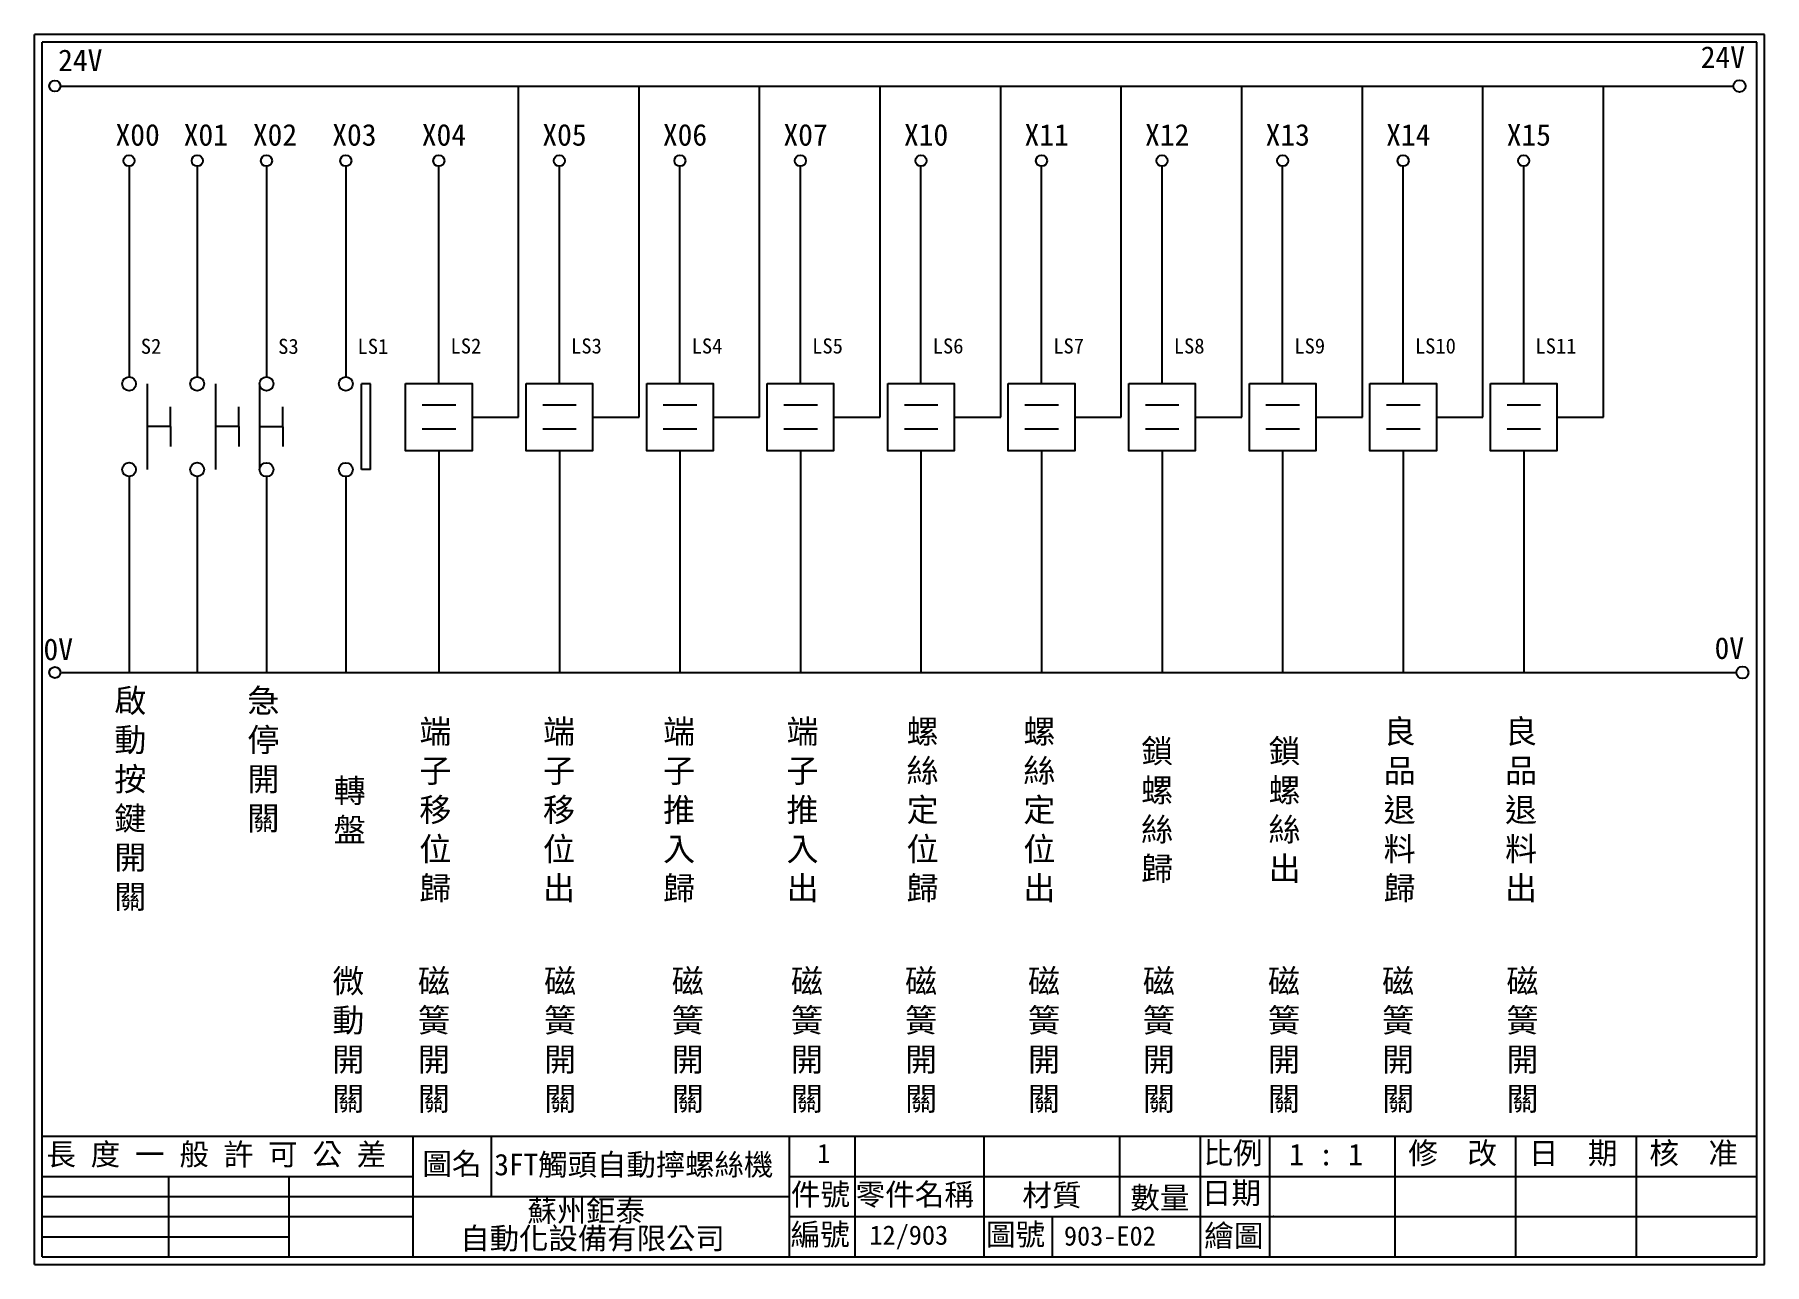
# Model space of a CAD drawing. Extents: x 1092 to 1379, y 1199 to 1403.
import ezdxf

# ---------------------------------------------------------------- set-up
doc = ezdxf.new("R2010")
doc.units = 0
doc.layers.get('0').update_dxf_attribs({"linetype": 'CONTINUOUS'})
for name, color, linetype in [('圖框層', 7, 'CONTINUOUS'), ('文字層', 4, 'CONTINUOUS'), ('標尺寸層', 3, 'CONTINUOUS')]:
    doc.layers.add(name, color=color, linetype=linetype)
doc.styles.add('CNS', font='romanc.shx', dxfattribs={"bigfont": 'chineset.shx'})
doc.styles.add('STSL', font='KAIU.TTF')

msp = doc.modelspace()

# ---------------------------------------------------------------- linework, layer by layer
for p, q in [((1171.92, 1339.41), (1171.92, 1394.32)), ((1191.92, 1339.41), (1191.92, 1394.32)), ((1211.92, 1339.41), (1211.92, 1394.32)), ((1231.92, 1339.41), (1231.92, 1394.32)), ((1251.92, 1339.41), (1251.92, 1394.32)), ((1271.92, 1339.41), (1271.92, 1394.32)), ((1291.92, 1339.41), (1291.92, 1394.32)), ((1311.92, 1339.41), (1311.92, 1394.32)), ((1331.92, 1339.41), (1331.92, 1394.32)), ((1351.92, 1339.41), (1351.92, 1394.32)), ((1158.69, 1344.99), (1158.69, 1381.01)), ((1178.69, 1344.99), (1178.69, 1381.01)), ((1198.69, 1344.99), (1198.69, 1381.01)), ((1218.69, 1344.99), (1218.69, 1381.01)), ((1238.69, 1344.99), (1238.69, 1381.01)), ((1258.69, 1344.99), (1258.69, 1381.01)), ((1278.69, 1344.99), (1278.69, 1381.01)), ((1298.69, 1344.99), (1298.69, 1381.01)), ((1318.69, 1344.99), (1318.69, 1381.01)), ((1338.69, 1344.99), (1338.69, 1381.01)), ((1147.37, 1344.94), (1145.87, 1344.94)), ((1114.18, 1337.83), (1114.18, 1341.14)), ((1125.49, 1337.83), (1125.49, 1341.14)), ((1132.81, 1337.82), (1132.81, 1341.13)), ((1114.18, 1337.83), (1114.18, 1334.52)), ((1125.49, 1337.83), (1125.49, 1334.52)), ((1132.81, 1337.82), (1132.81, 1334.51)), ((1164.2, 1339.41), (1171.92, 1339.41)), ((1184.2, 1339.41), (1191.92, 1339.41)), ((1204.2, 1339.41), (1211.92, 1339.41)), ((1224.2, 1339.41), (1231.92, 1339.41)), ((1244.2, 1339.41), (1251.92, 1339.41)), ((1264.2, 1339.41), (1271.92, 1339.41)), ((1284.2, 1339.41), (1291.92, 1339.41)), ((1304.2, 1339.41), (1311.92, 1339.41)), ((1324.2, 1339.41), (1331.92, 1339.41)), ((1344.2, 1339.41), (1351.92, 1339.41)), ((1158.69, 1333.83), (1158.69, 1297.06)), ((1178.69, 1333.83), (1178.69, 1297.06)), ((1198.69, 1333.83), (1198.69, 1297.06)), ((1218.69, 1333.83), (1218.69, 1297.06)), ((1238.69, 1333.83), (1238.69, 1297.06)), ((1258.69, 1333.83), (1258.69, 1297.06)), ((1278.69, 1333.83), (1278.69, 1297.06)), ((1298.69, 1333.83), (1298.69, 1297.06)), ((1318.69, 1333.83), (1318.69, 1297.06)), ((1338.69, 1333.83), (1338.69, 1297.06)), ((1147.37, 1330.7), (1145.87, 1330.7))]:
    msp.add_line(p, q)
for points in [[(1153.18, 1344.99), (1164.2, 1344.99), (1164.2, 1333.83), (1153.18, 1333.83)], [(1173.18, 1344.99), (1184.2, 1344.99), (1184.2, 1333.83), (1173.18, 1333.83)], [(1193.18, 1344.99), (1204.2, 1344.99), (1204.2, 1333.83), (1193.18, 1333.83)], [(1213.18, 1344.99), (1224.2, 1344.99), (1224.2, 1333.83), (1213.18, 1333.83)], [(1233.18, 1344.99), (1244.2, 1344.99), (1244.2, 1333.83), (1233.18, 1333.83)], [(1253.18, 1344.99), (1264.2, 1344.99), (1264.2, 1333.83), (1253.18, 1333.83)], [(1273.18, 1344.99), (1284.2, 1344.99), (1284.2, 1333.83), (1273.18, 1333.83)], [(1293.18, 1344.99), (1304.2, 1344.99), (1304.2, 1333.83), (1293.18, 1333.83)], [(1313.18, 1344.99), (1324.2, 1344.99), (1324.2, 1333.83), (1313.18, 1333.83)], [(1333.18, 1344.99), (1344.2, 1344.99), (1344.2, 1333.83), (1333.18, 1333.83)]]:
    msp.add_lwpolyline(points, close=True)
for centre in [(1374.5, 1394.32), (1374.98, 1297.06)]:
    msp.add_circle(centre, 1)
at = {"layer": '圖框層', "color": 7}
for p, q in [((1378.63, 1402.85), (1091.63, 1402.85)), ((1091.63, 1198.88), (1091.63, 1402.85)), ((1377.38, 1401.6), (1092.88, 1401.6)), ((1092.88, 1200.13), (1092.88, 1401.6)), ((1377.38, 1200.13), (1377.38, 1401.6)), ((1378.63, 1198.88), (1378.63, 1402.85)), ((1092.88, 1220.13), (1203.36, 1220.13)), ((1154.42, 1200.13), (1154.42, 1220.13)), ((1167.45, 1210.13), (1167.45, 1220.13)), ((1203.36, 1220.13), (1377.38, 1220.13)), ((1216.9, 1200.13), (1216.9, 1220.13)), ((1227.78, 1200.13), (1227.78, 1220.13)), ((1249.2, 1200.13), (1249.2, 1220.13)), ((1271.68, 1206.8), (1271.68, 1220.13)), ((1285.09, 1200.13), (1285.09, 1220.13)), ((1296.57, 1200.13), (1296.57, 1220.13)), ((1317.38, 1200.13), (1317.38, 1220.13)), ((1337.38, 1200.13), (1337.38, 1220.13)), ((1357.38, 1200.13), (1357.38, 1220.13)), ((1092.88, 1213.46), (1154.42, 1213.46)), ((1113.92, 1200.13), (1113.92, 1213.46)), ((1133.86, 1200.13), (1133.86, 1213.46)), ((1216.9, 1213.46), (1377.38, 1213.46)), ((1092.88, 1210.13), (1156.91, 1210.13)), ((1156.91, 1210.13), (1216.9, 1210.13)), ((1092.88, 1206.8), (1154.42, 1206.8)), ((1216.9, 1206.8), (1377.38, 1206.8)), ((1260.51, 1200.13), (1260.51, 1206.8)), ((1092.88, 1203.47), (1133.86, 1203.47)), ((1092.88, 1200.13), (1377.38, 1200.13)), ((1091.63, 1198.88), (1378.63, 1198.88))]:
    msp.add_line(p, q, dxfattribs=at)
at = {"layer": '圖框層', "color": 4}
msp.add_point((1297.17, 1206.8), dxfattribs=at)
at = {"layer": '標尺寸層', "color": 7}
for p, q in [((1095.91, 1394.32), (1373.5, 1394.32)), ((1107.3, 1381.01), (1107.3, 1346.09)), ((1118.61, 1381.01), (1118.61, 1346.09)), ((1130.1, 1381.01), (1130.1, 1346.09)), ((1143.26, 1381.01), (1143.26, 1346.09)), ((1110.31, 1344.94), (1110.31, 1330.71)), ((1121.62, 1344.94), (1121.62, 1330.71)), ((1128.94, 1344.94), (1128.94, 1330.7)), ((1145.87, 1330.7), (1145.87, 1344.94)), ((1147.37, 1330.7), (1147.37, 1344.94)), ((1155.93, 1341.44), (1161.5, 1341.44)), ((1175.93, 1341.44), (1181.5, 1341.44)), ((1195.93, 1341.44), (1201.5, 1341.44)), ((1215.93, 1341.44), (1221.5, 1341.44)), ((1235.93, 1341.44), (1241.5, 1341.44)), ((1255.93, 1341.44), (1261.5, 1341.44)), ((1275.93, 1341.44), (1281.5, 1341.44)), ((1295.93, 1341.44), (1301.5, 1341.44)), ((1315.93, 1341.44), (1321.5, 1341.44)), ((1335.93, 1341.44), (1341.5, 1341.44)), ((1114.18, 1337.83), (1110.31, 1337.83)), ((1125.49, 1337.83), (1121.62, 1337.83)), ((1132.81, 1337.82), (1128.94, 1337.82)), ((1155.93, 1337.47), (1161.5, 1337.47)), ((1175.93, 1337.47), (1181.5, 1337.47)), ((1195.93, 1337.47), (1201.5, 1337.47)), ((1215.93, 1337.47), (1221.5, 1337.47)), ((1235.93, 1337.47), (1241.5, 1337.47)), ((1255.93, 1337.47), (1261.5, 1337.47)), ((1275.93, 1337.47), (1281.5, 1337.47)), ((1295.93, 1337.47), (1301.5, 1337.47)), ((1315.93, 1337.47), (1321.5, 1337.47)), ((1335.93, 1337.47), (1341.5, 1337.47)), ((1107.3, 1329.56), (1107.3, 1297.06)), ((1118.61, 1329.56), (1118.61, 1297.06)), ((1130.1, 1329.56), (1130.1, 1297.06)), ((1130.1, 1329.55), (1130.1, 1297.06)), ((1143.26, 1329.56), (1143.26, 1297.06)), ((1143.26, 1329.55), (1143.26, 1297.06)), ((1096.11, 1297.06), (1373.98, 1297.06))]:
    msp.add_line(p, q, dxfattribs=at)
for centre, radius in [((1094.99, 1394.32), 0.92), ((1107.3, 1381.93), 0.92), ((1118.61, 1381.93), 0.92), ((1130.1, 1381.93), 0.92), ((1143.26, 1381.93), 0.92), ((1143.26, 1381.93), 0.92), ((1158.69, 1381.93), 0.92), ((1178.69, 1381.93), 0.92), ((1198.69, 1381.93), 0.92), ((1218.69, 1381.93), 0.92), ((1238.69, 1381.93), 0.92), ((1258.69, 1381.93), 0.92), ((1278.69, 1381.93), 0.92), ((1298.69, 1381.93), 0.92), ((1318.69, 1381.93), 0.92), ((1338.69, 1381.93), 0.92), ((1107.3, 1344.94), 1.15), ((1118.61, 1344.94), 1.15), ((1130.1, 1344.94), 1.15), ((1143.26, 1344.94), 1.15), ((1107.3, 1330.71), 1.15), ((1118.61, 1330.71), 1.15), ((1130.1, 1330.7), 1.15), ((1143.26, 1330.7), 1.15), ((1094.99, 1297.06), 0.92)]:
    msp.add_circle(centre, radius, dxfattribs=at)

# ---------------------------------------------------------------- texts
at = {"layer": '圖框層', "color": 4, "style": 'STSL'}
for s, height, p in [('24V', 3.6, (1368.06, 1397.32)), ('24V', 3.6, (1095.53, 1396.79)), ('X00', 3.6, (1105.05, 1384.43)), ('X01', 3.6, (1116.36, 1384.43)), ('X02', 3.6, (1127.84, 1384.43)), ('X03', 3.6, (1141.01, 1384.43)), ('X04', 3.6, (1155.87, 1384.43)), ('X05', 3.6, (1175.87, 1384.43)), ('X06', 3.6, (1195.87, 1384.43)), ('X07', 3.6, (1215.87, 1384.43)), ('X10', 3.6, (1235.87, 1384.43)), ('X11', 3.6, (1255.87, 1384.43)), ('X12', 3.6, (1275.87, 1384.43)), ('X13', 3.6, (1295.87, 1384.43)), ('X14', 3.6, (1315.87, 1384.43)), ('X15', 3.6, (1335.87, 1384.43)), ('S2', 2.5, (1109.25, 1349.91)), ('S3', 2.5, (1132.04, 1349.9)), ('LS1', 2.5, (1145.21, 1349.9)), ('LS2', 2.5, (1160.64, 1349.96)), ('LS3', 2.5, (1180.64, 1349.96)), ('LS4', 2.5, (1200.64, 1349.96)), ('LS5', 2.5, (1220.64, 1349.96)), ('LS6', 2.5, (1240.64, 1349.96)), ('LS7', 2.5, (1260.64, 1349.96)), ('LS8', 2.5, (1280.64, 1349.96)), ('LS9', 2.5, (1300.64, 1349.96)), ('LS10', 2.5, (1320.64, 1349.96)), ('LS11', 2.5, (1340.64, 1349.96)), ('0V', 3.6, (1093.1, 1299.1)), ('0V', 3.6, (1370.36, 1299.3)), ('    長 度 一 般 許 可 公 差', 3.6, (1083.77, 1215.34)), ('圖名', 3.6, (1155.96, 1213.78)), ('3FT觸頭自動擰螺絲機', 3.5739, (1167.9, 1213.65)), ('比例', 3.6, (1285.55, 1215.56)), ('修  改', 3.6, (1319.54, 1215.54)), ('日  期', 3.6, (1339.54, 1215.54)), ('核  准', 3.6, (1359.54, 1215.54)), ('件號', 3.6, (1217.11, 1208.7)), ('零件名稱', 3.6, (1227.84, 1208.69)), ('材質', 3.6, (1255.51, 1208.56)), ('數量', 3.6, (1273.42, 1208.13)), ('日期', 3.6, (1285.29, 1208.93)), ('蘇州鉅泰', 3.574, (1173.39, 1205.99)), ('自動化設備有限公司', 3.574, (1162.26, 1201.41)), ('編號', 3.6, (1217.06, 1202.04)), ('12/903', 3.2, (1230.14, 1202.14)), ('圖號', 3.6, (1249.47, 1202.04)), ('繪圖', 3.6, (1285.68, 1201.85))]:
    msp.add_text(s, height=height, dxfattribs=at).set_placement(p)
at = {"layer": '文字層', "color": 4, "style": 'STSL'}
for s, height, p in [('1 ', 3.2, (1221.48, 1215.69)), ('1 : 1', 3.599, (1299.78, 1215.31)), ('903-E02', 3.2, (1262.41, 1202))]:
    msp.add_text(s, height=height, dxfattribs=at).set_placement(p)
at = {"layer": '標尺寸層', "color": 7, "char_height": 3.9, "width": 4.9608, "style": 'CNS'}
for s, insert, attachment_point in [('{\\fDFKai-SB|b0|i0|c136|p65;啟動按鍵開關}', (1104.85, 1294.33), 1), ('{\\fDFKai-SB|b0|i0|c136|p65;急停開關}', (1126.93, 1294.33), 1), ('{\\fDFKai-SB|b0|i0|c136|p65;端子移位歸}', (1158.12, 1274.07), 5), ('{\\fDFKai-SB|b0|i0|c136|p65;端子移位出}', (1178.63, 1274.07), 5), ('{\\fDFKai-SB|b0|i0|c136|p65;端子推入歸}', (1198.56, 1274.07), 5), ('{\\fDFKai-SB|b0|i0|c136|p65;端子推入出}', (1219.04, 1274.07), 5), ('{\\fDFKai-SB|b0|i0|c136|p65;螺絲定位歸}', (1238.96, 1274.07), 5), ('{\\fDFKai-SB|b0|i0|c136|p65;螺絲定位出}', (1258.34, 1274.07), 5), ('{\\fDFKai-SB|b0|i0|c136|p65;良品退料歸}', (1318.11, 1274.07), 5), ('{\\fDFKai-SB|b0|i0|c136|p65;良品退料出}', (1338.25, 1274.07), 5), ('{\\fDFKai-SB|b0|i0|c136|p65;鎖螺絲歸}', (1277.88, 1274.07), 5), ('{\\fDFKai-SB|b0|i0|c136|p65;鎖螺絲出}', (1299.02, 1274.07), 5), ('{\\fDFKai-SB|b0|i0|c136|p65;轉盤}', (1143.91, 1274.07), 5), ('{\\fDFKai-SB|b0|i0|c136|p65;微動開關}', (1143.67, 1235.91), 5), ('{\\fDFKai-SB|b0|i0|c136|p65;磁簧開關}', (1157.88, 1235.91), 5), ('{\\fDFKai-SB|b0|i0|c136|p65;磁簧開關}', (1178.82, 1235.91), 5), ('{\\fDFKai-SB|b0|i0|c136|p65;磁簧開關}', (1200, 1235.91), 5), ('{\\fDFKai-SB|b0|i0|c136|p65;磁簧開關}', (1219.77, 1235.91), 5), ('{\\fDFKai-SB|b0|i0|c136|p65;磁簧開關}', (1238.71, 1235.91), 5), ('{\\fDFKai-SB|b0|i0|c136|p65;磁簧開關}', (1259.1, 1235.91), 5), ('{\\fDFKai-SB|b0|i0|c136|p65;磁簧開關}', (1278.16, 1235.91), 5), ('{\\fDFKai-SB|b0|i0|c136|p65;磁簧開關}', (1298.91, 1235.91), 5), ('{\\fDFKai-SB|b0|i0|c136|p65;磁簧開關}', (1317.86, 1235.91), 5), ('{\\fDFKai-SB|b0|i0|c136|p65;磁簧開關}', (1338.49, 1235.91), 5)]:
    msp.add_mtext(s, dxfattribs=dict(at, insert=insert, attachment_point=attachment_point))

doc.saveas('drawing.dxf')
